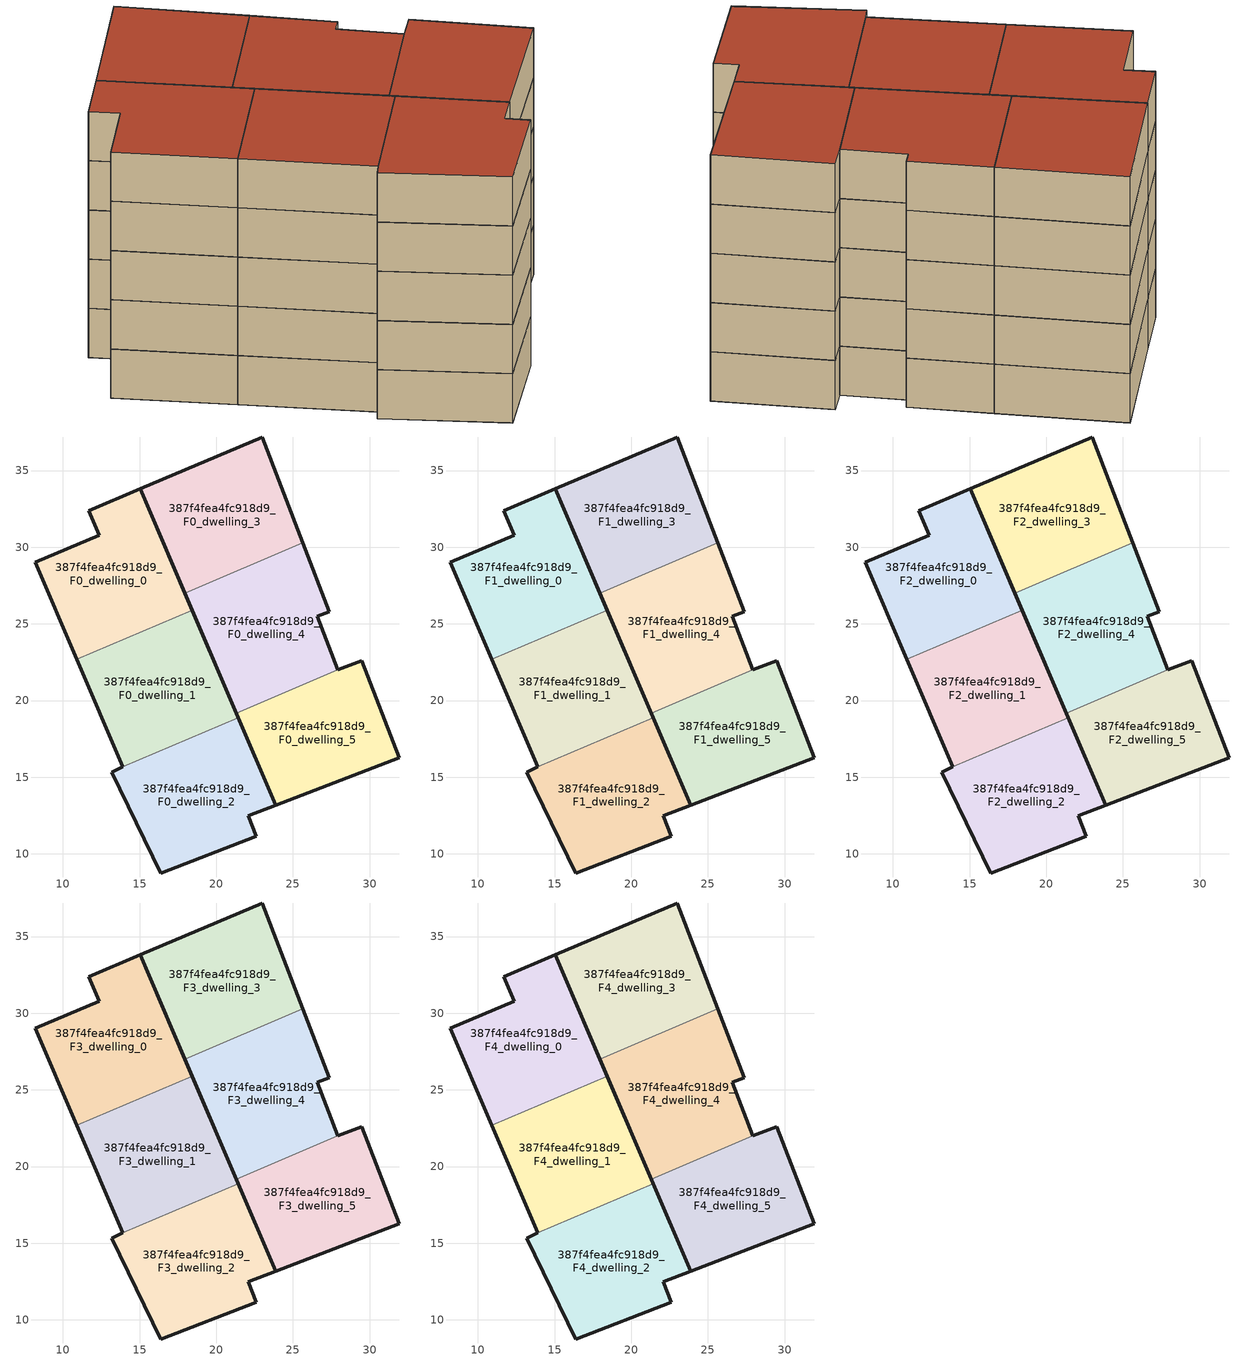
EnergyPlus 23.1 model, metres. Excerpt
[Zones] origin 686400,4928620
387f4fea4fc918d9_F0_dwelling_0
 floor ground (EU_floor_Construction): 18.44,25.89 15.06,33.81 11.69,32.37 12.36,30.78 8.19,29.01 10.91,22.68 z0
 wall outside (EU_wall_Construction): 10.91,22.68 8.19,29.01 12.36,30.78 11.69,32.37 15.06,33.81 18.44,25.89 z0:3
 wall to 387f4fea4fc918d9_F0_dwelling_1 (EU_wall_Construction): 18.44,25.89 10.91,22.68 z0:3
387f4fea4fc918d9_F0_dwelling_1
 floor ground (EU_floor_Construction): 21.43,18.88 18.44,25.89 10.91,22.68 13.91,15.67 z0
 wall outside (EU_wall_Construction): 13.91,15.67 10.91,22.68 / 18.44,25.89 21.43,18.88 z0:3
 wall to 387f4fea4fc918d9_F0_dwelling_2 (EU_wall_Construction): 21.42,18.88 13.9,15.67 z0:3
387f4fea4fc918d9_F0_dwelling_2
 floor ground (EU_floor_Construction): 22.6,11.15 22.09,12.47 23.87,13.15 21.43,18.88 13.91,15.67 13.19,15.32 16.39,8.75 z0
 wall outside (EU_wall_Construction): 21.43,18.88 23.87,13.15 22.09,12.47 22.6,11.15 16.39,8.75 13.19,15.32 13.91,15.67 z0:3
387f4fea4fc918d9_F0_dwelling_3
 floor ground (EU_floor_Construction): 25.64,30.29 22.98,37.19 15.06,33.81 17.96,27.01 z0
 wall outside (EU_wall_Construction): 17.96,27.01 15.06,33.81 22.98,37.19 25.64,30.29 z0:3
 wall to 387f4fea4fc918d9_F0_dwelling_4 (EU_wall_Construction): 25.64,30.29 17.96,27.01 z0:3
387f4fea4fc918d9_F0_dwelling_4
 floor ground (EU_floor_Construction): 27.93,22.01 26.58,25.5 27.36,25.8 25.64,30.29 17.96,27.01 21.3,19.18 z0
 wall outside (EU_wall_Construction): 25.64,30.29 27.36,25.8 26.58,25.5 27.93,22.01 / 21.3,19.18 17.96,27.01 z0:3
 wall to 387f4fea4fc918d9_F0_dwelling_5 (EU_wall_Construction): 27.92,22.01 21.3,19.18 z0:3
387f4fea4fc918d9_F0_dwelling_5
 floor ground (EU_floor_Construction): 31.93,16.26 29.48,22.61 27.93,22.01 21.3,19.18 23.87,13.15 z0
 wall outside (EU_wall_Construction): 27.93,22.01 29.48,22.61 31.93,16.26 23.87,13.15 21.3,19.18 z0:3
387f4fea4fc918d9_F1_dwelling_0
 floor to 387f4fea4fc918d9_F0_dwelling_0 (EU_floor_Construction): 18.44,25.89 15.06,33.81 11.69,32.37 12.36,30.78 8.19,29.01 10.91,22.68 z3
 wall outside (EU_wall_Construction): 10.91,22.68 8.19,29.01 12.36,30.78 11.69,32.37 15.06,33.81 18.44,25.89 z3:6
 wall to 387f4fea4fc918d9_F1_dwelling_1 (EU_wall_Construction): 18.44,25.89 10.91,22.68 z3:6
387f4fea4fc918d9_F1_dwelling_1
 floor to 387f4fea4fc918d9_F0_dwelling_1 (EU_floor_Construction): 21.42,18.88 18.44,25.89 10.91,22.68 13.9,15.67 z3
 wall outside (EU_wall_Construction): 13.91,15.67 10.91,22.68 / 18.44,25.89 21.43,18.88 z3:6
 wall to 387f4fea4fc918d9_F1_dwelling_2 (EU_wall_Construction): 21.42,18.88 13.9,15.67 z3:6
387f4fea4fc918d9_F1_dwelling_2
 floor to 387f4fea4fc918d9_F0_dwelling_2 (EU_floor_Construction): 22.6,11.15 22.09,12.47 23.87,13.15 21.42,18.88 13.9,15.67 13.19,15.32 16.38,8.75 z3
 wall outside (EU_wall_Construction): 21.43,18.88 23.87,13.15 22.09,12.47 22.6,11.15 16.39,8.75 13.19,15.32 13.91,15.67 z3:6
387f4fea4fc918d9_F1_dwelling_3
 floor to 387f4fea4fc918d9_F0_dwelling_3 (EU_floor_Construction): 25.64,30.29 22.98,37.19 15.06,33.81 17.96,27.01 z3
 wall outside (EU_wall_Construction): 17.96,27.01 15.06,33.81 22.98,37.19 25.64,30.29 z3:6
 wall to 387f4fea4fc918d9_F1_dwelling_4 (EU_wall_Construction): 25.64,30.29 17.96,27.01 z3:6
387f4fea4fc918d9_F1_dwelling_4
 floor to 387f4fea4fc918d9_F0_dwelling_4 (EU_floor_Construction): 27.92,22.01 26.58,25.5 27.36,25.8 25.64,30.29 17.96,27.01 21.3,19.18 z3
 wall outside (EU_wall_Construction): 25.64,30.29 27.36,25.8 26.58,25.5 27.93,22.01 / 21.3,19.18 17.96,27.01 z3:6
 wall to 387f4fea4fc918d9_F1_dwelling_5 (EU_wall_Construction): 27.92,22.01 21.3,19.18 z3:6
387f4fea4fc918d9_F1_dwelling_5
 floor to 387f4fea4fc918d9_F0_dwelling_5 (EU_floor_Construction): 31.93,16.26 29.48,22.61 27.92,22.01 21.3,19.18 23.87,13.15 z3
 wall outside (EU_wall_Construction): 27.93,22.01 29.48,22.61 31.93,16.26 23.87,13.15 21.3,19.18 z3:6
387f4fea4fc918d9_F2_dwelling_0
 floor to 387f4fea4fc918d9_F1_dwelling_0 (EU_floor_Construction): 18.44,25.89 15.06,33.81 11.69,32.37 12.36,30.78 8.19,29.01 10.91,22.68 z6
 wall outside (EU_wall_Construction): 10.91,22.68 8.19,29.01 12.36,30.78 11.69,32.37 15.06,33.81 18.44,25.89 z6:9
 wall to 387f4fea4fc918d9_F2_dwelling_1 (EU_wall_Construction): 18.44,25.89 10.91,22.68 z6:9
387f4fea4fc918d9_F2_dwelling_1
 floor to 387f4fea4fc918d9_F1_dwelling_1 (EU_floor_Construction): 21.42,18.88 18.44,25.89 10.91,22.68 13.9,15.67 z6
 wall outside (EU_wall_Construction): 13.91,15.67 10.91,22.68 / 18.44,25.89 21.43,18.88 z6:9
 wall to 387f4fea4fc918d9_F2_dwelling_2 (EU_wall_Construction): 21.42,18.88 13.9,15.67 z6:9
387f4fea4fc918d9_F2_dwelling_2
 floor to 387f4fea4fc918d9_F1_dwelling_2 (EU_floor_Construction): 22.6,11.15 22.09,12.47 23.87,13.15 21.42,18.88 13.9,15.67 13.19,15.32 16.38,8.75 z6
 wall outside (EU_wall_Construction): 21.43,18.88 23.87,13.15 22.09,12.47 22.6,11.15 16.39,8.75 13.19,15.32 13.91,15.67 z6:9
387f4fea4fc918d9_F2_dwelling_3
 floor to 387f4fea4fc918d9_F1_dwelling_3 (EU_floor_Construction): 25.64,30.29 22.98,37.19 15.06,33.81 17.96,27.01 z6
 wall outside (EU_wall_Construction): 17.96,27.01 15.06,33.81 22.98,37.19 25.64,30.29 z6:9
 wall to 387f4fea4fc918d9_F2_dwelling_4 (EU_wall_Construction): 25.64,30.29 17.96,27.01 z6:9
387f4fea4fc918d9_F2_dwelling_4
 floor to 387f4fea4fc918d9_F1_dwelling_4 (EU_floor_Construction): 27.92,22.01 26.58,25.5 27.36,25.8 25.64,30.29 17.96,27.01 21.3,19.18 z6
 wall outside (EU_wall_Construction): 25.64,30.29 27.36,25.8 26.58,25.5 27.93,22.01 / 21.3,19.18 17.96,27.01 z6:9
 wall to 387f4fea4fc918d9_F2_dwelling_5 (EU_wall_Construction): 27.92,22.01 21.3,19.18 z6:9
387f4fea4fc918d9_F2_dwelling_5
 floor to 387f4fea4fc918d9_F1_dwelling_5 (EU_floor_Construction): 31.93,16.26 29.48,22.61 27.92,22.01 21.3,19.18 23.87,13.15 z6
 wall outside (EU_wall_Construction): 27.93,22.01 29.48,22.61 31.93,16.26 23.87,13.15 21.3,19.18 z6:9
387f4fea4fc918d9_F3_dwelling_0
 floor to 387f4fea4fc918d9_F2_dwelling_0 (EU_floor_Construction): 18.44,25.89 15.06,33.81 11.69,32.37 12.36,30.78 8.19,29.01 10.91,22.68 z9
 wall outside (EU_wall_Construction): 10.91,22.68 8.19,29.01 12.36,30.78 11.69,32.37 15.06,33.81 18.44,25.89 z9:12
 wall to 387f4fea4fc918d9_F3_dwelling_1 (EU_wall_Construction): 18.44,25.89 10.91,22.68 z9:12
387f4fea4fc918d9_F3_dwelling_1
 floor to 387f4fea4fc918d9_F2_dwelling_1 (EU_floor_Construction): 21.42,18.88 18.44,25.89 10.91,22.68 13.9,15.67 z9
 wall outside (EU_wall_Construction): 13.91,15.67 10.91,22.68 / 18.44,25.89 21.43,18.88 z9:12
 wall to 387f4fea4fc918d9_F3_dwelling_2 (EU_wall_Construction): 21.42,18.88 13.9,15.67 z9:12
387f4fea4fc918d9_F3_dwelling_2
 floor to 387f4fea4fc918d9_F2_dwelling_2 (EU_floor_Construction): 22.6,11.15 22.09,12.47 23.87,13.15 21.42,18.88 13.9,15.67 13.19,15.32 16.38,8.75 z9
 wall outside (EU_wall_Construction): 21.43,18.88 23.87,13.15 22.09,12.47 22.6,11.15 16.39,8.75 13.19,15.32 13.91,15.67 z9:12
387f4fea4fc918d9_F3_dwelling_3
 floor to 387f4fea4fc918d9_F2_dwelling_3 (EU_floor_Construction): 25.64,30.29 22.98,37.19 15.06,33.81 17.96,27.01 z9
 wall outside (EU_wall_Construction): 17.96,27.01 15.06,33.81 22.98,37.19 25.64,30.29 z9:12
 wall to 387f4fea4fc918d9_F3_dwelling_4 (EU_wall_Construction): 25.64,30.29 17.96,27.01 z9:12
387f4fea4fc918d9_F3_dwelling_4
 floor to 387f4fea4fc918d9_F2_dwelling_4 (EU_floor_Construction): 27.92,22.01 26.58,25.5 27.36,25.8 25.64,30.29 17.96,27.01 21.3,19.18 z9
 wall outside (EU_wall_Construction): 25.64,30.29 27.36,25.8 26.58,25.5 27.93,22.01 / 21.3,19.18 17.96,27.01 z9:12
 wall to 387f4fea4fc918d9_F3_dwelling_5 (EU_wall_Construction): 27.92,22.01 21.3,19.18 z9:12
387f4fea4fc918d9_F3_dwelling_5
 floor to 387f4fea4fc918d9_F2_dwelling_5 (EU_floor_Construction): 31.93,16.26 29.48,22.61 27.92,22.01 21.3,19.18 23.87,13.15 z9
 wall outside (EU_wall_Construction): 27.93,22.01 29.48,22.61 31.93,16.26 23.87,13.15 21.3,19.18 z9:12
387f4fea4fc918d9_F4_dwelling_0
 floor to 387f4fea4fc918d9_F3_dwelling_0 (EU_floor_Construction): 18.44,25.89 15.06,33.81 11.69,32.37 12.36,30.78 8.19,29.01 10.91,22.68 z12
 wall outside (EU_wall_Construction): 10.91,22.68 8.19,29.01 12.36,30.78 11.69,32.37 15.06,33.81 18.44,25.89 z12:15
 wall to 387f4fea4fc918d9_F4_dwelling_1 (EU_wall_Construction): 18.44,25.89 10.91,22.68 z12:15
 roof outside (EU_roof_Construction): 15.06,33.81 18.44,25.89 10.91,22.68 8.19,29.01 12.36,30.78 11.69,32.37 z15
387f4fea4fc918d9_F4_dwelling_1
 floor to 387f4fea4fc918d9_F3_dwelling_1 (EU_floor_Construction): 21.42,18.88 18.44,25.89 10.91,22.68 13.9,15.67 z12
 wall outside (EU_wall_Construction): 13.91,15.67 10.91,22.68 / 18.44,25.89 21.43,18.88 z12:15
 wall to 387f4fea4fc918d9_F4_dwelling_2 (EU_wall_Construction): 21.42,18.88 13.9,15.67 z12:15
 roof outside (EU_roof_Construction): 18.44,25.89 21.43,18.88 13.91,15.67 10.91,22.68 z15
387f4fea4fc918d9_F4_dwelling_2
 floor to 387f4fea4fc918d9_F3_dwelling_2 (EU_floor_Construction): 22.6,11.15 22.09,12.47 23.87,13.15 21.42,18.88 13.9,15.67 13.19,15.32 16.38,8.75 z12
 wall outside (EU_wall_Construction): 21.43,18.88 23.87,13.15 22.09,12.47 22.6,11.15 16.39,8.75 13.19,15.32 13.91,15.67 z12:15
 roof outside (EU_roof_Construction): 21.43,18.88 23.87,13.15 22.09,12.47 22.6,11.15 16.39,8.75 13.19,15.32 13.91,15.67 z15
387f4fea4fc918d9_F4_dwelling_3
 floor to 387f4fea4fc918d9_F3_dwelling_3 (EU_floor_Construction): 25.64,30.29 22.98,37.19 15.06,33.81 17.96,27.01 z12
 wall outside (EU_wall_Construction): 17.96,27.01 15.06,33.81 22.98,37.19 25.64,30.29 z12:15
 wall to 387f4fea4fc918d9_F4_dwelling_4 (EU_wall_Construction): 25.64,30.29 17.96,27.01 z12:15
 roof outside (EU_roof_Construction): 22.98,37.19 25.64,30.29 17.96,27.01 15.06,33.81 z15
387f4fea4fc918d9_F4_dwelling_4
 floor to 387f4fea4fc918d9_F3_dwelling_4 (EU_floor_Construction): 27.92,22.01 26.58,25.5 27.36,25.8 25.64,30.29 17.96,27.01 21.3,19.18 z12
 wall outside (EU_wall_Construction): 25.64,30.29 27.36,25.8 26.58,25.5 27.93,22.01 / 21.3,19.18 17.96,27.01 z12:15
 wall to 387f4fea4fc918d9_F4_dwelling_5 (EU_wall_Construction): 27.92,22.01 21.3,19.18 z12:15
 roof outside (EU_roof_Construction): 25.64,30.29 27.36,25.8 26.58,25.5 27.93,22.01 21.3,19.18 17.96,27.01 z15
387f4fea4fc918d9_F4_dwelling_5
 floor to 387f4fea4fc918d9_F3_dwelling_5 (EU_floor_Construction): 31.93,16.26 29.48,22.61 27.92,22.01 21.3,19.18 23.87,13.15 z12
 wall outside (EU_wall_Construction): 27.93,22.01 29.48,22.61 31.93,16.26 23.87,13.15 21.3,19.18 z12:15
 roof outside (EU_roof_Construction): 29.48,22.61 31.93,16.26 23.87,13.15 21.3,19.18 27.93,22.01 z15
[Building]
EU S2 Campaign: North Axis=0; Terrain=City; Solar Distribution=FullExterior
[Site:Location]
Bologna: Latitude=44.5; Longitude=11.25; Time Zone=1; Elevation=37
[SizingPeriod:WeatherFileDays]
AnnualSizingPeriod: Begin Month=1; Begin Day of Month=1; End Month=12; End Day of Month=31; Day of Week for Start Day=Monday; Use Weather File Daylight Saving Period=No; Use Weather File Rain and Snow Indicators=No
[MATERIAL]
EU_InternalMass_Material: Roughness=MediumRough; Thickness=0.1; Conductivity=1; Density=1800; Specific Heat=900; Thermal Absorptance=0.9; Solar Absorptance=0.7; Visible Absorptance=0.7
[MATERIAL:NOMASS] Roughness=MediumRough; Thermal Absorptance=0.9; Solar Absorptance=0.7; Visible Absorptance=0.7
Name | Thermal Resistance
EU_wall_NoMass | 0.779417
EU_roof_NoMass | 0.435466
EU_floor_NoMass | 0.588222
[CONSTRUCTION]
EU_wall_Construction: EU_wall_NoMass
EU_roof_Construction: EU_roof_NoMass
EU_floor_Construction: EU_floor_NoMass
EU_InternalMass_Construction: EU_InternalMass_Material
[ZONE] Type=1; Multiplier=1; Ceiling Height=autocalculate; Floor Area=autocalculate; Part of Total Floor Area=Yes
Name | Volume
387f4fea4fc918d9_F0_dwelling_0; 387f4fea4fc918d9_F1_dwelling_0; 387f4fea4fc918d9_F2_dwelling_0; 387f4fea4fc918d9_F3_dwelling_0; 387f4fea4fc918d9_F4_dwelling_0 | 188.106
387f4fea4fc918d9_F0_dwelling_1 | 187.038
387f4fea4fc918d9_F1_dwelling_1; 387f4fea4fc918d9_F2_dwelling_1; 387f4fea4fc918d9_F3_dwelling_1; 387f4fea4fc918d9_F4_dwelling_1 | 187.039
387f4fea4fc918d9_F0_dwelling_2; 387f4fea4fc918d9_F1_dwelling_2; 387f4fea4fc918d9_F2_dwelling_2; 387f4fea4fc918d9_F3_dwelling_2; 387f4fea4fc918d9_F4_dwelling_2 | 189.157
387f4fea4fc918d9_F0_dwelling_3; 387f4fea4fc918d9_F1_dwelling_3; 387f4fea4fc918d9_F2_dwelling_3; 387f4fea4fc918d9_F3_dwelling_3; 387f4fea4fc918d9_F4_dwelling_3 | 188.101
387f4fea4fc918d9_F0_dwelling_4; 387f4fea4fc918d9_F1_dwelling_4; 387f4fea4fc918d9_F2_dwelling_4; 387f4fea4fc918d9_F3_dwelling_4; 387f4fea4fc918d9_F4_dwelling_4 | 200.03
387f4fea4fc918d9_F0_dwelling_5; 387f4fea4fc918d9_F1_dwelling_5; 387f4fea4fc918d9_F2_dwelling_5; 387f4fea4fc918d9_F3_dwelling_5; 387f4fea4fc918d9_F4_dwelling_5 | 176.164
[INTERNALMASS] Construction=EU_InternalMass_Construction
Name | Zone or ZoneList | Surface Area
387f4fea4fc918d9_F0_dwelling_0_EU_InternalMass | 387f4fea4fc918d9_F0_dwelling_0 | 62.7019
387f4fea4fc918d9_F0_dwelling_1_EU_InternalMass | 387f4fea4fc918d9_F0_dwelling_1 | 62.3463
387f4fea4fc918d9_F0_dwelling_2_EU_InternalMass | 387f4fea4fc918d9_F0_dwelling_2 | 63.0523
387f4fea4fc918d9_F0_dwelling_3_EU_InternalMass | 387f4fea4fc918d9_F0_dwelling_3 | 62.7003
387f4fea4fc918d9_F0_dwelling_4_EU_InternalMass | 387f4fea4fc918d9_F0_dwelling_4 | 66.6764
387f4fea4fc918d9_F0_dwelling_5_EU_InternalMass | 387f4fea4fc918d9_F0_dwelling_5 | 58.7215
387f4fea4fc918d9_F1_dwelling_0_EU_InternalMass | 387f4fea4fc918d9_F1_dwelling_0 | 62.7019
387f4fea4fc918d9_F1_dwelling_1_EU_InternalMass | 387f4fea4fc918d9_F1_dwelling_1 | 62.3463
387f4fea4fc918d9_F1_dwelling_2_EU_InternalMass | 387f4fea4fc918d9_F1_dwelling_2 | 63.0523
387f4fea4fc918d9_F1_dwelling_3_EU_InternalMass | 387f4fea4fc918d9_F1_dwelling_3 | 62.7003
387f4fea4fc918d9_F1_dwelling_4_EU_InternalMass | 387f4fea4fc918d9_F1_dwelling_4 | 66.6764
387f4fea4fc918d9_F1_dwelling_5_EU_InternalMass | 387f4fea4fc918d9_F1_dwelling_5 | 58.7215
387f4fea4fc918d9_F2_dwelling_0_EU_InternalMass | 387f4fea4fc918d9_F2_dwelling_0 | 62.7019
387f4fea4fc918d9_F2_dwelling_1_EU_InternalMass | 387f4fea4fc918d9_F2_dwelling_1 | 62.3463
387f4fea4fc918d9_F2_dwelling_2_EU_InternalMass | 387f4fea4fc918d9_F2_dwelling_2 | 63.0523
387f4fea4fc918d9_F2_dwelling_3_EU_InternalMass | 387f4fea4fc918d9_F2_dwelling_3 | 62.7003
387f4fea4fc918d9_F2_dwelling_4_EU_InternalMass | 387f4fea4fc918d9_F2_dwelling_4 | 66.6764
387f4fea4fc918d9_F2_dwelling_5_EU_InternalMass | 387f4fea4fc918d9_F2_dwelling_5 | 58.7215
387f4fea4fc918d9_F3_dwelling_0_EU_InternalMass | 387f4fea4fc918d9_F3_dwelling_0 | 62.7019
387f4fea4fc918d9_F3_dwelling_1_EU_InternalMass | 387f4fea4fc918d9_F3_dwelling_1 | 62.3463
387f4fea4fc918d9_F3_dwelling_2_EU_InternalMass | 387f4fea4fc918d9_F3_dwelling_2 | 63.0523
387f4fea4fc918d9_F3_dwelling_3_EU_InternalMass | 387f4fea4fc918d9_F3_dwelling_3 | 62.7003
387f4fea4fc918d9_F3_dwelling_4_EU_InternalMass | 387f4fea4fc918d9_F3_dwelling_4 | 66.6764
387f4fea4fc918d9_F3_dwelling_5_EU_InternalMass | 387f4fea4fc918d9_F3_dwelling_5 | 58.7215
387f4fea4fc918d9_F4_dwelling_0_EU_InternalMass | 387f4fea4fc918d9_F4_dwelling_0 | 62.7019
387f4fea4fc918d9_F4_dwelling_1_EU_InternalMass | 387f4fea4fc918d9_F4_dwelling_1 | 62.3463
387f4fea4fc918d9_F4_dwelling_2_EU_InternalMass | 387f4fea4fc918d9_F4_dwelling_2 | 63.0523
387f4fea4fc918d9_F4_dwelling_3_EU_InternalMass | 387f4fea4fc918d9_F4_dwelling_3 | 62.7003
387f4fea4fc918d9_F4_dwelling_4_EU_InternalMass | 387f4fea4fc918d9_F4_dwelling_4 | 66.6764
387f4fea4fc918d9_F4_dwelling_5_EU_InternalMass | 387f4fea4fc918d9_F4_dwelling_5 | 58.7215
[OTHEREQUIPMENT] Fuel Type=Electricity; Design Level Calculation Method=Watts/Area; Power per Zone Floor Area=1; Fraction Latent=0; Fraction Radiant=0; Fraction Lost=0; Carbon Dioxide Generation Rate=0; EndUse Subcategory=EU_Step8_InternalGains
Name | Zone or ZoneList or Space or SpaceList | Schedule
EU_Step8_InternalGain_387f4fea4fc918d9_F0_dwelling_0_f000 | 387f4fea4fc918d9_F0_dwelling_0 | EU_Step8_GainSchedule_387f4fea4fc918d9_F0_dwelling_0_f000
EU_Step8_InternalGain_387f4fea4fc918d9_F0_dwelling_1_f000 | 387f4fea4fc918d9_F0_dwelling_1 | EU_Step8_GainSchedule_387f4fea4fc918d9_F0_dwelling_1_f000
EU_Step8_InternalGain_387f4fea4fc918d9_F0_dwelling_2_f000 | 387f4fea4fc918d9_F0_dwelling_2 | EU_Step8_GainSchedule_387f4fea4fc918d9_F0_dwelling_2_f000
EU_Step8_InternalGain_387f4fea4fc918d9_F0_dwelling_3_f000 | 387f4fea4fc918d9_F0_dwelling_3 | EU_Step8_GainSchedule_387f4fea4fc918d9_F0_dwelling_3_f000
EU_Step8_InternalGain_387f4fea4fc918d9_F0_dwelling_4_f000 | 387f4fea4fc918d9_F0_dwelling_4 | EU_Step8_GainSchedule_387f4fea4fc918d9_F0_dwelling_4_f000
EU_Step8_InternalGain_387f4fea4fc918d9_F0_dwelling_5_f000 | 387f4fea4fc918d9_F0_dwelling_5 | EU_Step8_GainSchedule_387f4fea4fc918d9_F0_dwelling_5_f000
EU_Step8_InternalGain_387f4fea4fc918d9_F1_dwelling_0_f000 | 387f4fea4fc918d9_F1_dwelling_0 | EU_Step8_GainSchedule_387f4fea4fc918d9_F1_dwelling_0_f000
EU_Step8_InternalGain_387f4fea4fc918d9_F1_dwelling_1_f000 | 387f4fea4fc918d9_F1_dwelling_1 | EU_Step8_GainSchedule_387f4fea4fc918d9_F1_dwelling_1_f000
EU_Step8_InternalGain_387f4fea4fc918d9_F1_dwelling_2_f000 | 387f4fea4fc918d9_F1_dwelling_2 | EU_Step8_GainSchedule_387f4fea4fc918d9_F1_dwelling_2_f000
EU_Step8_InternalGain_387f4fea4fc918d9_F1_dwelling_3_f000 | 387f4fea4fc918d9_F1_dwelling_3 | EU_Step8_GainSchedule_387f4fea4fc918d9_F1_dwelling_3_f000
EU_Step8_InternalGain_387f4fea4fc918d9_F1_dwelling_4_f000 | 387f4fea4fc918d9_F1_dwelling_4 | EU_Step8_GainSchedule_387f4fea4fc918d9_F1_dwelling_4_f000
EU_Step8_InternalGain_387f4fea4fc918d9_F1_dwelling_5_f000 | 387f4fea4fc918d9_F1_dwelling_5 | EU_Step8_GainSchedule_387f4fea4fc918d9_F1_dwelling_5_f000
EU_Step8_InternalGain_387f4fea4fc918d9_F2_dwelling_0_f000 | 387f4fea4fc918d9_F2_dwelling_0 | EU_Step8_GainSchedule_387f4fea4fc918d9_F2_dwelling_0_f000
EU_Step8_InternalGain_387f4fea4fc918d9_F2_dwelling_1_f000 | 387f4fea4fc918d9_F2_dwelling_1 | EU_Step8_GainSchedule_387f4fea4fc918d9_F2_dwelling_1_f000
EU_Step8_InternalGain_387f4fea4fc918d9_F2_dwelling_2_f000 | 387f4fea4fc918d9_F2_dwelling_2 | EU_Step8_GainSchedule_387f4fea4fc918d9_F2_dwelling_2_f000
EU_Step8_InternalGain_387f4fea4fc918d9_F2_dwelling_3_f000 | 387f4fea4fc918d9_F2_dwelling_3 | EU_Step8_GainSchedule_387f4fea4fc918d9_F2_dwelling_3_f000
EU_Step8_InternalGain_387f4fea4fc918d9_F2_dwelling_4_f000 | 387f4fea4fc918d9_F2_dwelling_4 | EU_Step8_GainSchedule_387f4fea4fc918d9_F2_dwelling_4_f000
EU_Step8_InternalGain_387f4fea4fc918d9_F2_dwelling_5_f000 | 387f4fea4fc918d9_F2_dwelling_5 | EU_Step8_GainSchedule_387f4fea4fc918d9_F2_dwelling_5_f000
EU_Step8_InternalGain_387f4fea4fc918d9_F3_dwelling_0_f000 | 387f4fea4fc918d9_F3_dwelling_0 | EU_Step8_GainSchedule_387f4fea4fc918d9_F3_dwelling_0_f000
EU_Step8_InternalGain_387f4fea4fc918d9_F3_dwelling_1_f000 | 387f4fea4fc918d9_F3_dwelling_1 | EU_Step8_GainSchedule_387f4fea4fc918d9_F3_dwelling_1_f000
EU_Step8_InternalGain_387f4fea4fc918d9_F3_dwelling_2_f000 | 387f4fea4fc918d9_F3_dwelling_2 | EU_Step8_GainSchedule_387f4fea4fc918d9_F3_dwelling_2_f000
EU_Step8_InternalGain_387f4fea4fc918d9_F3_dwelling_3_f000 | 387f4fea4fc918d9_F3_dwelling_3 | EU_Step8_GainSchedule_387f4fea4fc918d9_F3_dwelling_3_f000
EU_Step8_InternalGain_387f4fea4fc918d9_F3_dwelling_4_f000 | 387f4fea4fc918d9_F3_dwelling_4 | EU_Step8_GainSchedule_387f4fea4fc918d9_F3_dwelling_4_f000
EU_Step8_InternalGain_387f4fea4fc918d9_F3_dwelling_5_f000 | 387f4fea4fc918d9_F3_dwelling_5 | EU_Step8_GainSchedule_387f4fea4fc918d9_F3_dwelling_5_f000
EU_Step8_InternalGain_387f4fea4fc918d9_F4_dwelling_0_f000 | 387f4fea4fc918d9_F4_dwelling_0 | EU_Step8_GainSchedule_387f4fea4fc918d9_F4_dwelling_0_f000
EU_Step8_InternalGain_387f4fea4fc918d9_F4_dwelling_1_f000 | 387f4fea4fc918d9_F4_dwelling_1 | EU_Step8_GainSchedule_387f4fea4fc918d9_F4_dwelling_1_f000
EU_Step8_InternalGain_387f4fea4fc918d9_F4_dwelling_2_f000 | 387f4fea4fc918d9_F4_dwelling_2 | EU_Step8_GainSchedule_387f4fea4fc918d9_F4_dwelling_2_f000
EU_Step8_InternalGain_387f4fea4fc918d9_F4_dwelling_3_f000 | 387f4fea4fc918d9_F4_dwelling_3 | EU_Step8_GainSchedule_387f4fea4fc918d9_F4_dwelling_3_f000
EU_Step8_InternalGain_387f4fea4fc918d9_F4_dwelling_4_f000 | 387f4fea4fc918d9_F4_dwelling_4 | EU_Step8_GainSchedule_387f4fea4fc918d9_F4_dwelling_4_f000
EU_Step8_InternalGain_387f4fea4fc918d9_F4_dwelling_5_f000 | 387f4fea4fc918d9_F4_dwelling_5 | EU_Step8_GainSchedule_387f4fea4fc918d9_F4_dwelling_5_f000
[ZONEVENTILATION:DESIGNFLOWRATE] Schedule=EU_AlwaysOn; Design Flow Rate Calculation Method=AirChanges/Hour; Air Changes per Hour=0.712058; Ventilation Type=Natural; Fan Pressure Rise=0; Fan Total Efficiency=1; Constant Term Coefficient=1; Temperature Term Coefficient=0; Velocity Term Coefficient=0; Velocity Squared Term Coefficient=0; Minimum Indoor Temperature=-100; Maximum Indoor Temperature=100; Delta Temperature=-100; Minimum Outdoor Temperature=-100; Maximum Outdoor Temperature=100; Maximum Wind Speed=40
Name | Zone or ZoneList or Space or SpaceList
EU_ConstantAir_387f4fea4fc918d9_F0_dwelling_0 | 387f4fea4fc918d9_F0_dwelling_0
EU_ConstantAir_387f4fea4fc918d9_F0_dwelling_1 | 387f4fea4fc918d9_F0_dwelling_1
EU_ConstantAir_387f4fea4fc918d9_F0_dwelling_2 | 387f4fea4fc918d9_F0_dwelling_2
EU_ConstantAir_387f4fea4fc918d9_F0_dwelling_3 | 387f4fea4fc918d9_F0_dwelling_3
EU_ConstantAir_387f4fea4fc918d9_F0_dwelling_4 | 387f4fea4fc918d9_F0_dwelling_4
EU_ConstantAir_387f4fea4fc918d9_F0_dwelling_5 | 387f4fea4fc918d9_F0_dwelling_5
EU_ConstantAir_387f4fea4fc918d9_F1_dwelling_0 | 387f4fea4fc918d9_F1_dwelling_0
EU_ConstantAir_387f4fea4fc918d9_F1_dwelling_1 | 387f4fea4fc918d9_F1_dwelling_1
EU_ConstantAir_387f4fea4fc918d9_F1_dwelling_2 | 387f4fea4fc918d9_F1_dwelling_2
EU_ConstantAir_387f4fea4fc918d9_F1_dwelling_3 | 387f4fea4fc918d9_F1_dwelling_3
EU_ConstantAir_387f4fea4fc918d9_F1_dwelling_4 | 387f4fea4fc918d9_F1_dwelling_4
EU_ConstantAir_387f4fea4fc918d9_F1_dwelling_5 | 387f4fea4fc918d9_F1_dwelling_5
EU_ConstantAir_387f4fea4fc918d9_F2_dwelling_0 | 387f4fea4fc918d9_F2_dwelling_0
EU_ConstantAir_387f4fea4fc918d9_F2_dwelling_1 | 387f4fea4fc918d9_F2_dwelling_1
EU_ConstantAir_387f4fea4fc918d9_F2_dwelling_2 | 387f4fea4fc918d9_F2_dwelling_2
EU_ConstantAir_387f4fea4fc918d9_F2_dwelling_3 | 387f4fea4fc918d9_F2_dwelling_3
EU_ConstantAir_387f4fea4fc918d9_F2_dwelling_4 | 387f4fea4fc918d9_F2_dwelling_4
EU_ConstantAir_387f4fea4fc918d9_F2_dwelling_5 | 387f4fea4fc918d9_F2_dwelling_5
EU_ConstantAir_387f4fea4fc918d9_F3_dwelling_0 | 387f4fea4fc918d9_F3_dwelling_0
EU_ConstantAir_387f4fea4fc918d9_F3_dwelling_1 | 387f4fea4fc918d9_F3_dwelling_1
EU_ConstantAir_387f4fea4fc918d9_F3_dwelling_2 | 387f4fea4fc918d9_F3_dwelling_2
EU_ConstantAir_387f4fea4fc918d9_F3_dwelling_3 | 387f4fea4fc918d9_F3_dwelling_3
EU_ConstantAir_387f4fea4fc918d9_F3_dwelling_4 | 387f4fea4fc918d9_F3_dwelling_4
EU_ConstantAir_387f4fea4fc918d9_F3_dwelling_5 | 387f4fea4fc918d9_F3_dwelling_5
EU_ConstantAir_387f4fea4fc918d9_F4_dwelling_0 | 387f4fea4fc918d9_F4_dwelling_0
EU_ConstantAir_387f4fea4fc918d9_F4_dwelling_1 | 387f4fea4fc918d9_F4_dwelling_1
EU_ConstantAir_387f4fea4fc918d9_F4_dwelling_2 | 387f4fea4fc918d9_F4_dwelling_2
EU_ConstantAir_387f4fea4fc918d9_F4_dwelling_3 | 387f4fea4fc918d9_F4_dwelling_3
EU_ConstantAir_387f4fea4fc918d9_F4_dwelling_4 | 387f4fea4fc918d9_F4_dwelling_4
EU_ConstantAir_387f4fea4fc918d9_F4_dwelling_5 | 387f4fea4fc918d9_F4_dwelling_5
[HVACTEMPLATE:THERMOSTAT] Constant Heating Setpoint=20; Constant Cooling Setpoint=50
EU_HeatOnly_387f4fea4fc918d9_F0_dwelling_0; EU_HeatOnly_387f4fea4fc918d9_F0_dwelling_1; EU_HeatOnly_387f4fea4fc918d9_F0_dwelling_2; EU_HeatOnly_387f4fea4fc918d9_F0_dwelling_3; EU_HeatOnly_387f4fea4fc918d9_F0_dwelling_4; EU_HeatOnly_387f4fea4fc918d9_F0_dwelling_5; EU_HeatOnly_387f4fea4fc918d9_F1_dwelling_0; EU_HeatOnly_387f4fea4fc918d9_F1_dwelling_1; EU_HeatOnly_387f4fea4fc918d9_F1_dwelling_2; EU_HeatOnly_387f4fea4fc918d9_F1_dwelling_3; EU_HeatOnly_387f4fea4fc918d9_F1_dwelling_4; EU_HeatOnly_387f4fea4fc918d9_F1_dwelling_5; EU_HeatOnly_387f4fea4fc918d9_F2_dwelling_0; EU_HeatOnly_387f4fea4fc918d9_F2_dwelling_1; EU_HeatOnly_387f4fea4fc918d9_F2_dwelling_2; EU_HeatOnly_387f4fea4fc918d9_F2_dwelling_3; EU_HeatOnly_387f4fea4fc918d9_F2_dwelling_4; EU_HeatOnly_387f4fea4fc918d9_F2_dwelling_5; EU_HeatOnly_387f4fea4fc918d9_F3_dwelling_0; EU_HeatOnly_387f4fea4fc918d9_F3_dwelling_1; EU_HeatOnly_387f4fea4fc918d9_F3_dwelling_2; EU_HeatOnly_387f4fea4fc918d9_F3_dwelling_3; EU_HeatOnly_387f4fea4fc918d9_F3_dwelling_4; EU_HeatOnly_387f4fea4fc918d9_F3_dwelling_5; EU_HeatOnly_387f4fea4fc918d9_F4_dwelling_0; EU_HeatOnly_387f4fea4fc918d9_F4_dwelling_1; EU_HeatOnly_387f4fea4fc918d9_F4_dwelling_2; EU_HeatOnly_387f4fea4fc918d9_F4_dwelling_3; EU_HeatOnly_387f4fea4fc918d9_F4_dwelling_4; EU_HeatOnly_387f4fea4fc918d9_F4_dwelling_5
[HVACTEMPLATE:ZONE:IDEALLOADSAIRSYSTEM] System Availability Schedule=EU_AlwaysOn; Maximum Heating Supply Air Temperature=50; Minimum Cooling Supply Air Temperature=13; Maximum Heating Supply Air Humidity Ratio=0.0156; Minimum Cooling Supply Air Humidity Ratio=0.0077; Heating Limit=NoLimit; Cooling Limit=NoLimit; Heating Availability Schedule=EU_AlwaysOn; Cooling Availability Schedule=EU_CoolingOff; Dehumidification Control Type=ConstantSensibleHeatRatio; Cooling Sensible Heat Ratio=0.7; Dehumidification Setpoint=60; Humidification Control Type=None; Humidification Setpoint=30; Outdoor Air Method=None; Outdoor Air Flow Rate per Person=0.00944; Outdoor Air Flow Rate per Zone Floor Area=0; Outdoor Air Flow Rate per Zone=0; Demand Controlled Ventilation Type=None; Outdoor Air Economizer Type=NoEconomizer; Heat Recovery Type=None; Sensible Heat Recovery Effectiveness=0.7; Latent Heat Recovery Effectiveness=0.65
Name | Template Thermostat
387f4fea4fc918d9_F0_dwelling_0 | EU_HeatOnly_387f4fea4fc918d9_F0_dwelling_0
387f4fea4fc918d9_F0_dwelling_1 | EU_HeatOnly_387f4fea4fc918d9_F0_dwelling_1
387f4fea4fc918d9_F0_dwelling_2 | EU_HeatOnly_387f4fea4fc918d9_F0_dwelling_2
387f4fea4fc918d9_F0_dwelling_3 | EU_HeatOnly_387f4fea4fc918d9_F0_dwelling_3
387f4fea4fc918d9_F0_dwelling_4 | EU_HeatOnly_387f4fea4fc918d9_F0_dwelling_4
387f4fea4fc918d9_F0_dwelling_5 | EU_HeatOnly_387f4fea4fc918d9_F0_dwelling_5
387f4fea4fc918d9_F1_dwelling_0 | EU_HeatOnly_387f4fea4fc918d9_F1_dwelling_0
387f4fea4fc918d9_F1_dwelling_1 | EU_HeatOnly_387f4fea4fc918d9_F1_dwelling_1
387f4fea4fc918d9_F1_dwelling_2 | EU_HeatOnly_387f4fea4fc918d9_F1_dwelling_2
387f4fea4fc918d9_F1_dwelling_3 | EU_HeatOnly_387f4fea4fc918d9_F1_dwelling_3
387f4fea4fc918d9_F1_dwelling_4 | EU_HeatOnly_387f4fea4fc918d9_F1_dwelling_4
387f4fea4fc918d9_F1_dwelling_5 | EU_HeatOnly_387f4fea4fc918d9_F1_dwelling_5
387f4fea4fc918d9_F2_dwelling_0 | EU_HeatOnly_387f4fea4fc918d9_F2_dwelling_0
387f4fea4fc918d9_F2_dwelling_1 | EU_HeatOnly_387f4fea4fc918d9_F2_dwelling_1
387f4fea4fc918d9_F2_dwelling_2 | EU_HeatOnly_387f4fea4fc918d9_F2_dwelling_2
387f4fea4fc918d9_F2_dwelling_3 | EU_HeatOnly_387f4fea4fc918d9_F2_dwelling_3
387f4fea4fc918d9_F2_dwelling_4 | EU_HeatOnly_387f4fea4fc918d9_F2_dwelling_4
387f4fea4fc918d9_F2_dwelling_5 | EU_HeatOnly_387f4fea4fc918d9_F2_dwelling_5
387f4fea4fc918d9_F3_dwelling_0 | EU_HeatOnly_387f4fea4fc918d9_F3_dwelling_0
387f4fea4fc918d9_F3_dwelling_1 | EU_HeatOnly_387f4fea4fc918d9_F3_dwelling_1
387f4fea4fc918d9_F3_dwelling_2 | EU_HeatOnly_387f4fea4fc918d9_F3_dwelling_2
387f4fea4fc918d9_F3_dwelling_3 | EU_HeatOnly_387f4fea4fc918d9_F3_dwelling_3
387f4fea4fc918d9_F3_dwelling_4 | EU_HeatOnly_387f4fea4fc918d9_F3_dwelling_4
387f4fea4fc918d9_F3_dwelling_5 | EU_HeatOnly_387f4fea4fc918d9_F3_dwelling_5
387f4fea4fc918d9_F4_dwelling_0 | EU_HeatOnly_387f4fea4fc918d9_F4_dwelling_0
387f4fea4fc918d9_F4_dwelling_1 | EU_HeatOnly_387f4fea4fc918d9_F4_dwelling_1
387f4fea4fc918d9_F4_dwelling_2 | EU_HeatOnly_387f4fea4fc918d9_F4_dwelling_2
387f4fea4fc918d9_F4_dwelling_3 | EU_HeatOnly_387f4fea4fc918d9_F4_dwelling_3
387f4fea4fc918d9_F4_dwelling_4 | EU_HeatOnly_387f4fea4fc918d9_F4_dwelling_4
387f4fea4fc918d9_F4_dwelling_5 | EU_HeatOnly_387f4fea4fc918d9_F4_dwelling_5
[SIZING:ZONE] Zone Cooling Design Supply Air Temperature Input Method=SupplyAirTemperature; Zone Cooling Design Supply Air Temperature=13; Zone Heating Design Supply Air Temperature Input Method=SupplyAirTemperature; Zone Heating Design Supply Air Temperature=50; Zone Cooling Design Supply Air Humidity Ratio=0.008; Zone Heating Design Supply Air Humidity Ratio=0.008; Cooling Design Air Flow Method=DesignDay; Cooling Design Air Flow Rate=0; Cooling Minimum Air Flow per Zone Floor Area=0.000762; Cooling Minimum Air Flow=0; Cooling Minimum Air Flow Fraction=0.2; Heating Design Air Flow Method=DesignDay; Heating Design Air Flow Rate=0; Heating Maximum Air Flow per Zone Floor Area=0.002032; Heating Maximum Air Flow=0.141576; Heating Maximum Air Flow Fraction=0.3; Account for Dedicated Outdoor Air System=No; Dedicated Outdoor Air System Control Strategy=NeutralSupplyAir; Dedicated Outdoor Air Low Setpoint Temperature for Design=autosize; Dedicated Outdoor Air High Setpoint Temperature for Design=autosize; Zone Load Sizing Method=Sensible Load Only No Latent Load; Zone Latent Cooling Design Supply Air Humidity Ratio Input Method=HumidityRatioDifference; Zone Cooling Design Supply Air Humidity Ratio Difference=0.005; Zone Latent Heating Design Supply Air Humidity Ratio Input Method=HumidityRatioDifference; Zone Humidification Design Supply Air Humidity Ratio Difference=0.005
387f4fea4fc918d9_F0_dwelling_0; 387f4fea4fc918d9_F0_dwelling_1; 387f4fea4fc918d9_F0_dwelling_2; 387f4fea4fc918d9_F0_dwelling_3; 387f4fea4fc918d9_F0_dwelling_4; 387f4fea4fc918d9_F0_dwelling_5; 387f4fea4fc918d9_F1_dwelling_0; 387f4fea4fc918d9_F1_dwelling_1; 387f4fea4fc918d9_F1_dwelling_2; 387f4fea4fc918d9_F1_dwelling_3; 387f4fea4fc918d9_F1_dwelling_4; 387f4fea4fc918d9_F1_dwelling_5; 387f4fea4fc918d9_F2_dwelling_0; 387f4fea4fc918d9_F2_dwelling_1; 387f4fea4fc918d9_F2_dwelling_2; 387f4fea4fc918d9_F2_dwelling_3; 387f4fea4fc918d9_F2_dwelling_4; 387f4fea4fc918d9_F2_dwelling_5; 387f4fea4fc918d9_F3_dwelling_0; 387f4fea4fc918d9_F3_dwelling_1; 387f4fea4fc918d9_F3_dwelling_2; 387f4fea4fc918d9_F3_dwelling_3; 387f4fea4fc918d9_F3_dwelling_4; 387f4fea4fc918d9_F3_dwelling_5; 387f4fea4fc918d9_F4_dwelling_0; 387f4fea4fc918d9_F4_dwelling_1; 387f4fea4fc918d9_F4_dwelling_2; 387f4fea4fc918d9_F4_dwelling_3; 387f4fea4fc918d9_F4_dwelling_4; 387f4fea4fc918d9_F4_dwelling_5
[SCHEDULE:CONSTANT]
Name | Hourly Value
EU_AlwaysOn | 1
EU_CoolingOff | 0
[SCHEDULE:FILE] Column Number=1; Rows to Skip at Top=0; Number of Hours of Data=8760; Column Separator=Comma; Interpolate to Timestep=No; Minutes per Item=60; Adjust Schedule for Daylight Savings=Yes
Name | File
EU_Step8_GainSchedule_387f4fea4fc918d9_F0_dwelling_0_f000 | ../../schedules/387f4fea4fc918d9/387f4fea4fc918d9_F0_dwelling_0_f000_gain.csv
EU_Step8_GainSchedule_387f4fea4fc918d9_F0_dwelling_1_f000 | ../../schedules/387f4fea4fc918d9/387f4fea4fc918d9_F0_dwelling_1_f000_gain.csv
EU_Step8_GainSchedule_387f4fea4fc918d9_F0_dwelling_2_f000 | ../../schedules/387f4fea4fc918d9/387f4fea4fc918d9_F0_dwelling_2_f000_gain.csv
EU_Step8_GainSchedule_387f4fea4fc918d9_F0_dwelling_3_f000 | ../../schedules/387f4fea4fc918d9/387f4fea4fc918d9_F0_dwelling_3_f000_gain.csv
EU_Step8_GainSchedule_387f4fea4fc918d9_F0_dwelling_4_f000 | ../../schedules/387f4fea4fc918d9/387f4fea4fc918d9_F0_dwelling_4_f000_gain.csv
EU_Step8_GainSchedule_387f4fea4fc918d9_F0_dwelling_5_f000 | ../../schedules/387f4fea4fc918d9/387f4fea4fc918d9_F0_dwelling_5_f000_gain.csv
EU_Step8_GainSchedule_387f4fea4fc918d9_F1_dwelling_0_f000 | ../../schedules/387f4fea4fc918d9/387f4fea4fc918d9_F1_dwelling_0_f000_gain.csv
EU_Step8_GainSchedule_387f4fea4fc918d9_F1_dwelling_1_f000 | ../../schedules/387f4fea4fc918d9/387f4fea4fc918d9_F1_dwelling_1_f000_gain.csv
EU_Step8_GainSchedule_387f4fea4fc918d9_F1_dwelling_2_f000 | ../../schedules/387f4fea4fc918d9/387f4fea4fc918d9_F1_dwelling_2_f000_gain.csv
EU_Step8_GainSchedule_387f4fea4fc918d9_F1_dwelling_3_f000 | ../../schedules/387f4fea4fc918d9/387f4fea4fc918d9_F1_dwelling_3_f000_gain.csv
EU_Step8_GainSchedule_387f4fea4fc918d9_F1_dwelling_4_f000 | ../../schedules/387f4fea4fc918d9/387f4fea4fc918d9_F1_dwelling_4_f000_gain.csv
EU_Step8_GainSchedule_387f4fea4fc918d9_F1_dwelling_5_f000 | ../../schedules/387f4fea4fc918d9/387f4fea4fc918d9_F1_dwelling_5_f000_gain.csv
EU_Step8_GainSchedule_387f4fea4fc918d9_F2_dwelling_0_f000 | ../../schedules/387f4fea4fc918d9/387f4fea4fc918d9_F2_dwelling_0_f000_gain.csv
EU_Step8_GainSchedule_387f4fea4fc918d9_F2_dwelling_1_f000 | ../../schedules/387f4fea4fc918d9/387f4fea4fc918d9_F2_dwelling_1_f000_gain.csv
EU_Step8_GainSchedule_387f4fea4fc918d9_F2_dwelling_2_f000 | ../../schedules/387f4fea4fc918d9/387f4fea4fc918d9_F2_dwelling_2_f000_gain.csv
EU_Step8_GainSchedule_387f4fea4fc918d9_F2_dwelling_3_f000 | ../../schedules/387f4fea4fc918d9/387f4fea4fc918d9_F2_dwelling_3_f000_gain.csv
EU_Step8_GainSchedule_387f4fea4fc918d9_F2_dwelling_4_f000 | ../../schedules/387f4fea4fc918d9/387f4fea4fc918d9_F2_dwelling_4_f000_gain.csv
EU_Step8_GainSchedule_387f4fea4fc918d9_F2_dwelling_5_f000 | ../../schedules/387f4fea4fc918d9/387f4fea4fc918d9_F2_dwelling_5_f000_gain.csv
EU_Step8_GainSchedule_387f4fea4fc918d9_F3_dwelling_0_f000 | ../../schedules/387f4fea4fc918d9/387f4fea4fc918d9_F3_dwelling_0_f000_gain.csv
EU_Step8_GainSchedule_387f4fea4fc918d9_F3_dwelling_1_f000 | ../../schedules/387f4fea4fc918d9/387f4fea4fc918d9_F3_dwelling_1_f000_gain.csv
EU_Step8_GainSchedule_387f4fea4fc918d9_F3_dwelling_2_f000 | ../../schedules/387f4fea4fc918d9/387f4fea4fc918d9_F3_dwelling_2_f000_gain.csv
EU_Step8_GainSchedule_387f4fea4fc918d9_F3_dwelling_3_f000 | ../../schedules/387f4fea4fc918d9/387f4fea4fc918d9_F3_dwelling_3_f000_gain.csv
EU_Step8_GainSchedule_387f4fea4fc918d9_F3_dwelling_4_f000 | ../../schedules/387f4fea4fc918d9/387f4fea4fc918d9_F3_dwelling_4_f000_gain.csv
EU_Step8_GainSchedule_387f4fea4fc918d9_F3_dwelling_5_f000 | ../../schedules/387f4fea4fc918d9/387f4fea4fc918d9_F3_dwelling_5_f000_gain.csv
EU_Step8_GainSchedule_387f4fea4fc918d9_F4_dwelling_0_f000 | ../../schedules/387f4fea4fc918d9/387f4fea4fc918d9_F4_dwelling_0_f000_gain.csv
EU_Step8_GainSchedule_387f4fea4fc918d9_F4_dwelling_1_f000 | ../../schedules/387f4fea4fc918d9/387f4fea4fc918d9_F4_dwelling_1_f000_gain.csv
EU_Step8_GainSchedule_387f4fea4fc918d9_F4_dwelling_2_f000 | ../../schedules/387f4fea4fc918d9/387f4fea4fc918d9_F4_dwelling_2_f000_gain.csv
EU_Step8_GainSchedule_387f4fea4fc918d9_F4_dwelling_3_f000 | ../../schedules/387f4fea4fc918d9/387f4fea4fc918d9_F4_dwelling_3_f000_gain.csv
EU_Step8_GainSchedule_387f4fea4fc918d9_F4_dwelling_4_f000 | ../../schedules/387f4fea4fc918d9/387f4fea4fc918d9_F4_dwelling_4_f000_gain.csv
EU_Step8_GainSchedule_387f4fea4fc918d9_F4_dwelling_5_f000 | ../../schedules/387f4fea4fc918d9/387f4fea4fc918d9_F4_dwelling_5_f000_gain.csv
